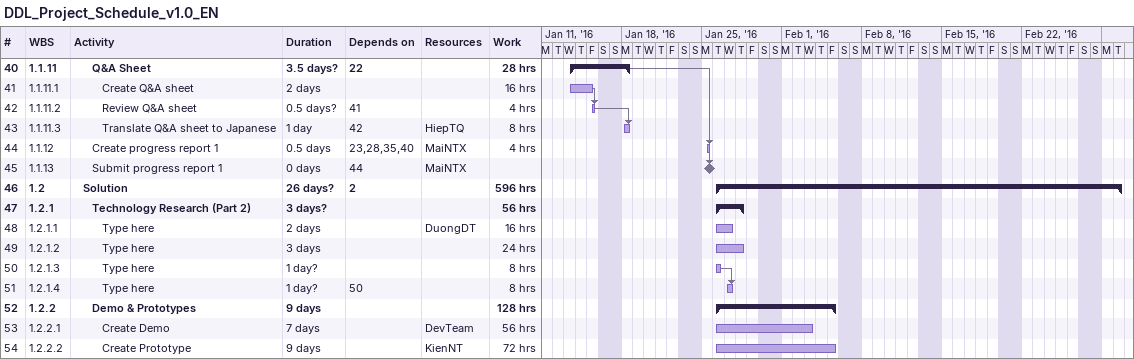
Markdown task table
DDL_Project_Schedule_v1.0_EN

| ID | WBS | Task | Duration | Start | Finish | Predecessors | Resources | Work (h) |
|---|---|---|---|---|---|---|---|---|
| 40 | 1.1.11 | **Q&A Sheet** | 3.5d? | 2016-01-13 | 2016-01-18 | 22 |  | 28 |
| 41 | 1.1.11.1 | Create Q&A sheet | 2d | 2016-01-13 | 2016-01-15 |  |  | 16 |
| 42 | 1.1.11.2 | Review Q&A sheet | 0.5d? | 2016-01-15 | 2016-01-15 | 41 |  | 4 |
| 43 | 1.1.11.3 | Translate Q&A sheet to Japanese | 1d | 2016-01-18 | 2016-01-18 | 42 | HiepTQ | 8 |
| 44 | 1.1.12 | Create progress report 1 | 0.5d | 2016-01-25 | 2016-01-25 | 23, 28, 35, 40 | MaiNTX | 4 |
| 45 | 1.1.13 | Submit progress report 1 | 0d | 2016-01-25 | 2016-01-25 | 44 | MaiNTX |  |
| 46 | 1.2 | **Solution** | 26d? | 2016-01-26 | 2016-03-01 | 2 |  | 596 |
| 47 | 1.2.1 | **Technology Research (Part 2)** | 3d? | 2016-01-26 | 2016-01-28 |  |  | 56 |
| 48 | 1.2.1.1 | Type here | 2d | 2016-01-26 | 2016-01-27 |  | DuongDT | 16 |
| 49 | 1.2.1.2 | Type here | 3d | 2016-01-26 | 2016-01-28 |  |  | 24 |
| 50 | 1.2.1.3 | Type here | 1d? | 2016-01-26 | 2016-01-26 |  |  | 8 |
| 51 | 1.2.1.4 | Type here | 1d? | 2016-01-27 | 2016-01-27 | 50 |  | 8 |
| 52 | 1.2.2 | **Demo & Prototypes** | 9d | 2016-01-26 | 2016-02-05 |  |  | 128 |
| 53 | 1.2.2.1 | Create Demo | 7d | 2016-01-26 | 2016-02-03 |  | DevTeam | 56 |
| 54 | 1.2.2.2 | Create Prototype | 9d | 2016-01-26 | 2016-02-05 |  | KienNT | 72 |
